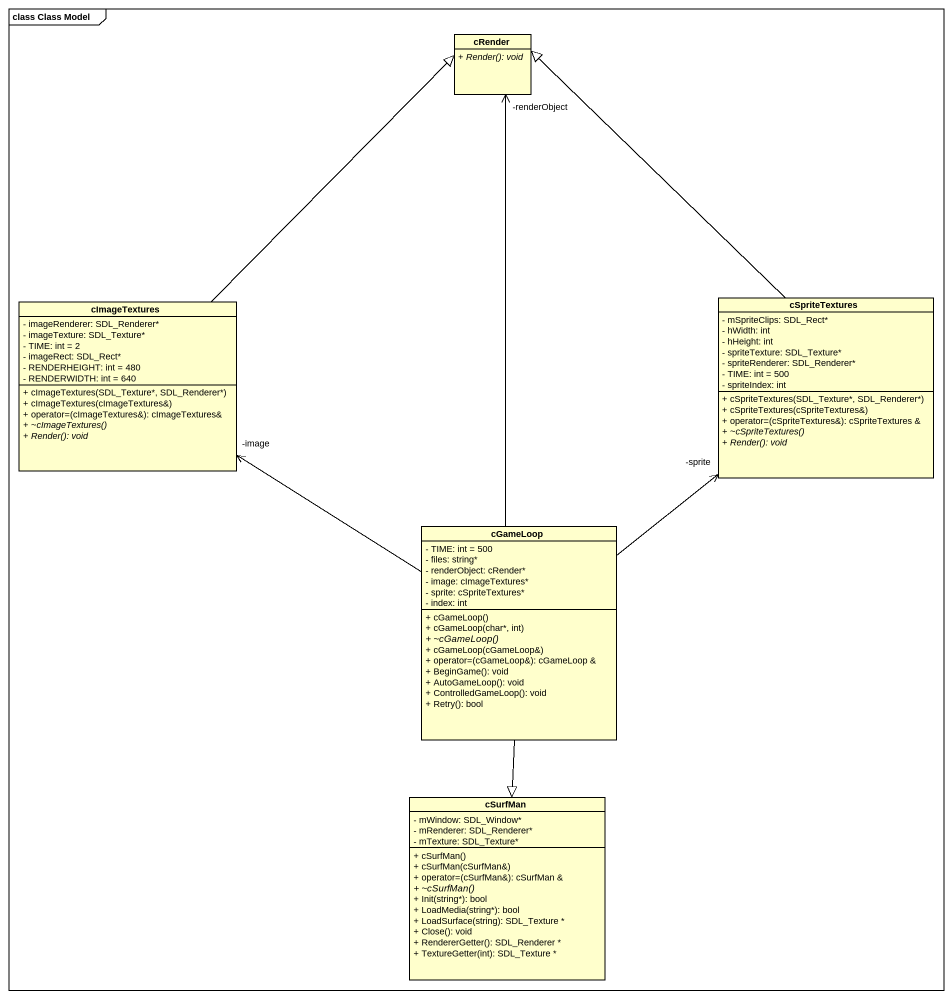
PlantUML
@startuml
mainframe class Class Model
hide circle
hide empty members
skinparam classAttributeIconSize 0
class cRender {
  {abstract} + Render(): void
}
class cImageTextures {
  - imageRenderer: SDL_Renderer*
  - imageTexture: SDL_Texture*
  - TIME: int = 2
  - imageRect: SDL_Rect*
  - RENDERHEIGHT: int = 480
  - RENDERWIDTH: int = 640
  + cImageTextures(SDL_Texture*, SDL_Renderer*)
  + cImageTextures(cImageTextures&)
  + operator=(cImageTextures&): cImageTextures&
  {abstract} + ~cImageTextures()
  {abstract} + Render(): void
}
class cSpriteTextures {
  - mSpriteClips: SDL_Rect*
  - hWidth: int
  - hHeight: int
  - spriteTexture: SDL_Texture*
  - spriteRenderer: SDL_Renderer*
  - TIME: int = 500
  - spriteIndex: int
  + cSpriteTextures(SDL_Texture*, SDL_Renderer*)
  + cSpriteTextures(cSpriteTextures&)
  + operator=(cSpriteTextures&): cSpriteTextures &
  {abstract} + ~cSpriteTextures()
  {abstract} + Render(): void
}
class cGameLoop {
  - TIME: int = 500
  - files: string*
  - renderObject: cRender*
  - image: cImageTextures*
  - sprite: cSpriteTextures*
  - index: int
  + cGameLoop()
  + cGameLoop(char*, int)
  {abstract} + ~cGameLoop()
  + cGameLoop(cGameLoop&)
  + operator=(cGameLoop&): cGameLoop &
  + BeginGame(): void
  + AutoGameLoop(): void
  + ControlledGameLoop(): void
  + Retry(): bool
}
class cSurfMan {
  - mWindow: SDL_Window*
  - mRenderer: SDL_Renderer*
  - mTexture: SDL_Texture*
  + cSurfMan()
  + cSurfMan(cSurfMan&)
  + operator=(cSurfMan&): cSurfMan &
  {abstract} + ~cSurfMan()
  + Init(string*): bool
  + LoadMedia(string*): bool
  + LoadSurface(string): SDL_Texture *
  + Close(): void
  + RendererGetter(): SDL_Renderer *
  + TextureGetter(int): SDL_Texture *
}
cImageTextures -up-|> cRender
cSpriteTextures -up-|> cRender
cGameLoop -up-> "-renderObject" cRender
cGameLoop -up-> "-image" cImageTextures
cGameLoop -up-> "-sprite" cSpriteTextures
cGameLoop --|> cSurfMan
@enduml
